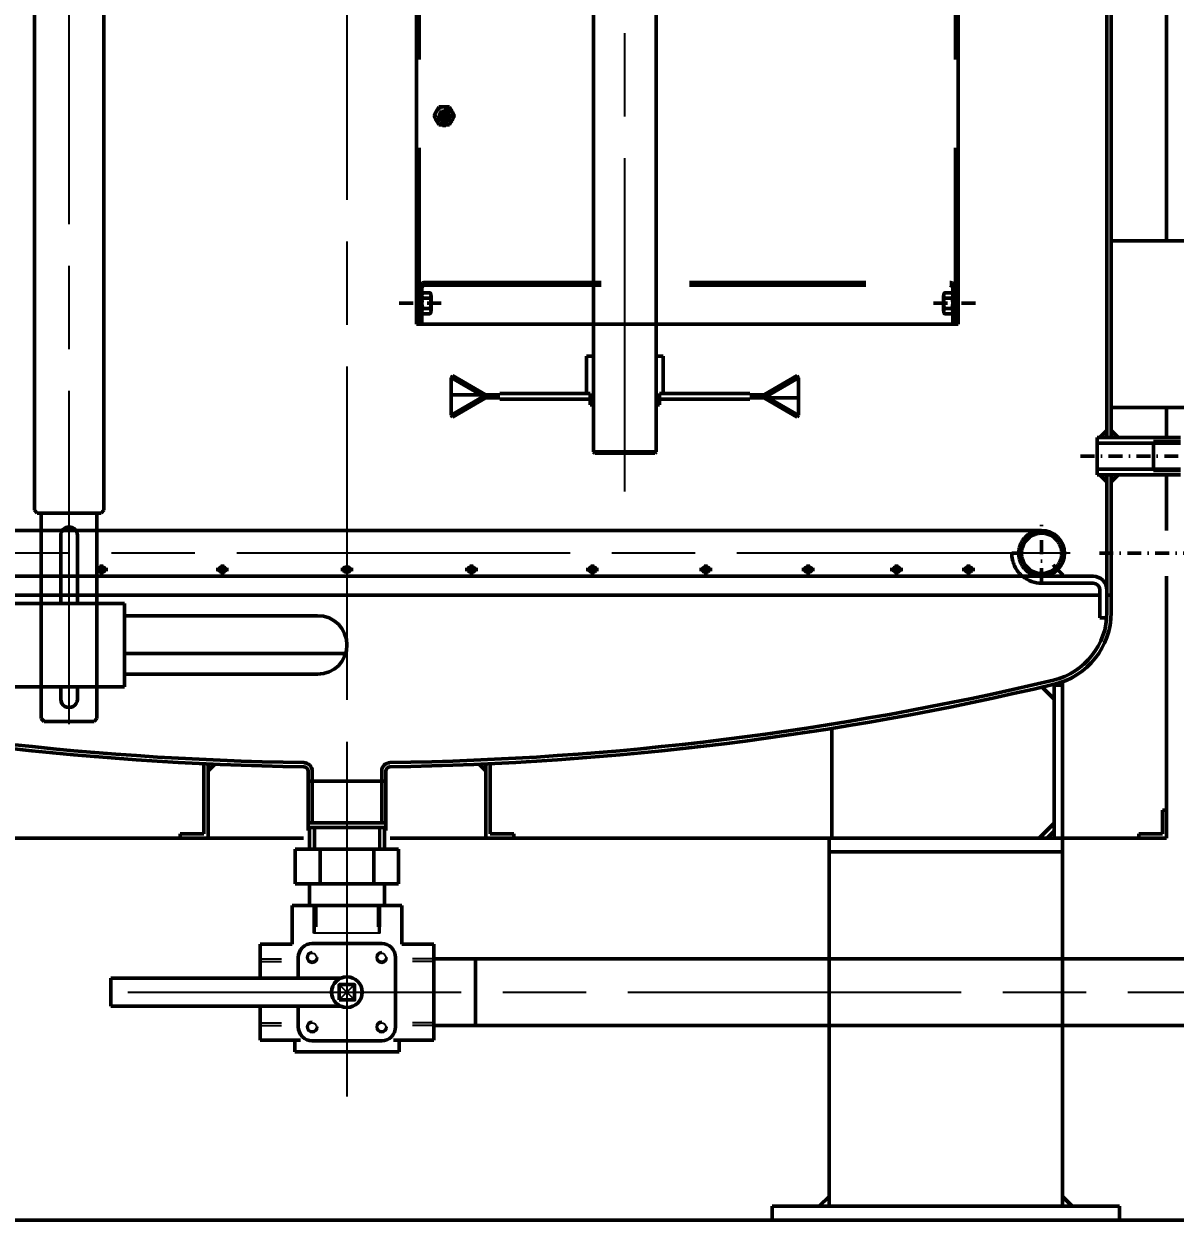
# Model space of a CAD drawing. Header units: millimetres. Extents: x 0 to 8400, y 0 to 5940.
# Drawn here: x 2435 to 3264, y 3345 to 4206 of the extents above; entities that cross this region are included whole.
import ezdxf

# ---------------------------------------------------------------- set-up
doc = ezdxf.new("R2010")
doc.units = ezdxf.units.MM
doc.header["$LTSCALE"] = 20
for name, pattern in [('AM_ISO02W050', [7.5, 6, -1.5]), ('AM_ISO02W050x2', [3.75, 3, -0.75]), ('AM_ISO08W050', [18, 12, -1.5, 3, -1.5]), ('AM_ISO08W050x2', [9, 6, -0.75, 1.5, -0.75]), ('DASHDOT', [1, 0.5, -0.25, 0, -0.25]), ('HIDDEN', [9.525, 6.35, -3.175])]:
    doc.linetypes.add(name, pattern=pattern)
for name, color, linetype, lineweight in [('AM_0', 7, 'Continuous', 50), ('AM_3', 6, 'AM_ISO02W050', 25), ('AM_5', 3, 'Continuous', 25), ('AM_7', 4, 'AM_ISO08W050', 25)]:
    doc.layers.add(name, color=color, linetype=linetype, lineweight=lineweight)
doc.styles.get("Standard").update_dxf_attribs({"font": 'ISOCP.SHX'})
doc.dimstyles.new('AM_ISO$0', dxfattribs={"dimtxt": 3.5, "dimasz": 2.5, "dimexe": 1, "dimexo": 1, "dimgap": 1.5, "dimtad": 1, "dimdsep": 46, "dimtxsty": 'Standard', "dimcen": 0, "dimclrd": 256, "dimclre": 256, "dimclrt": 2, "dimadec": 0, "dimazin": 2, "dimtp": 0.1, "dimtm": 0.1, "dimtfac": 0.71, "dimtdec": 3, "dimtmove": 0, "dimatfit": 3, "dimfxl": 1, "dimlwd": -1, "dimlwe": -1, "dimarcsym": 1})

# ---------------------------------------------------------------- blocks, each defined once
blk = doc.blocks.new('AM_TMP26')
at = {"layer": 'AM_0', "color": 1, "linetype": 'DASHDOT'}
for p, q in [((1659, 5971.3), (1659, 6013.16)), ((2119, 5971.3), (2119, 6013.16)), ((2064, 5485.42), (2064, 5501.67)), ((2055.87, 5493.54), (2072.12, 5493.54)), ((1681.69, 5358.54), (1715.6, 5358.54)), ((2096.31, 5358.54), (2062.4, 5358.54))]:
    blk.add_line(p, q, dxfattribs=at)
at = {"layer": 'AM_0', "color": 1, "linetype": 'Continuous'}
for p, q in [((1688, 5993.54), (1644, 5993.54)), ((1644, 5990.54), (1644, 5993.54)), ((2090, 5993.54), (2134, 5993.54)), ((2134, 5990.54), (2134, 5993.54)), ((1688, 5990.54), (1644, 5990.54)), ((1691, 5943.54), (1691, 5987.54)), ((1694, 5343.54), (1694, 5987.54)), ((2087, 5943.54), (2087, 5987.54)), ((2090, 5990.54), (2134, 5990.54)), ((2281.84, 5983.54), (1694, 5983.54)), ((2084, 5343.54), (2084, 5983.54)), ((2084, 5593.54), (2283.34, 5982.22)), ((2281.84, 5983.54), (2283.34, 5982.22)), ((1694, 5943.54), (1691, 5943.54)), ((2084, 5943.54), (2087, 5943.54)), ((2084, 5593.54), (2082, 5593.54)), ((2082.5, 5594.87), (2084, 5593.54)), ((1703.5, 5366.05), (1699, 5366.05)), ((2074.5, 5366.05), (2079, 5366.05)), ((1698, 5352.91), (1698, 5364.17)), ((1703.5, 5362.29), (1699, 5362.29)), ((1704.5, 5352.91), (1704.5, 5364.17)), ((2073.5, 5352.91), (2073.5, 5364.17)), ((2074.5, 5362.29), (2079, 5362.29)), ((2080, 5352.91), (2080, 5364.17)), ((1703.5, 5354.79), (1699, 5354.79)), ((1703.5, 5351.04), (1699, 5351.04)), ((2074.5, 5354.79), (2079, 5354.79)), ((2074.5, 5351.04), (2079, 5351.04)), ((2084, 5343.54), (1694, 5343.54))]:
    blk.add_line(p, q, dxfattribs=at)
at = {"layer": 'AM_0', "color": 1, "linetype": 'HIDDEN'}
for p, q in [((1696, 5343.54), (1696, 5983.54)), ((2082, 5343.54), (2082, 5983.54)), ((2082.5, 5594.87), (2281.84, 5983.54)), ((2056.49, 5493.54), (2060.25, 5500.04)), ((2060.25, 5500.04), (2067.75, 5500.04)), ((2067.75, 5500.04), (2071.5, 5493.54)), ((2060.25, 5487.04), (2056.49, 5493.54)), ((2067.75, 5487.04), (2060.25, 5487.04)), ((2071.5, 5493.54), (2067.75, 5487.04)), ((2078, 5373.54), (1700, 5373.54)), ((1698, 5343.54), (1698, 5369.54)), ((2078, 5371.54), (1700, 5371.54)), ((2080, 5343.54), (2080, 5369.54))]:
    blk.add_line(p, q, dxfattribs=at)
at = {"layer": 'AM_0', "color": 1, "linetype": 'Continuous'}
for points in [[(1699, 5366.05), (1698.96, 5366.05), (1698.92, 5366.04), (1698.88, 5366.03), (1698.84, 5366.02), (1698.8, 5366.01), (1698.77, 5366), (1698.73, 5365.98), (1698.69, 5365.96), (1698.65, 5365.93), (1698.62, 5365.9), (1698.55, 5365.84), (1698.48, 5365.77), (1698.41, 5365.69), (1698.35, 5365.6), (1698.29, 5365.5), (1698.24, 5365.39), (1698.19, 5365.27), (1698.11, 5365.02), (1698.05, 5364.75), (1698.01, 5364.46), (1698, 5364.17), (1698.01, 5363.88), (1698.05, 5363.59), (1698.11, 5363.32), (1698.19, 5363.07), (1698.24, 5362.95), (1698.29, 5362.84), (1698.35, 5362.74), (1698.41, 5362.65), (1698.48, 5362.57), (1698.55, 5362.5), (1698.62, 5362.44), (1698.65, 5362.41), (1698.69, 5362.39), (1698.73, 5362.36), (1698.77, 5362.35), (1698.8, 5362.33), (1698.84, 5362.32), (1698.88, 5362.31), (1698.92, 5362.3), (1698.96, 5362.3), (1699, 5362.29)], [(1703.5, 5362.29), (1703.54, 5362.3), (1703.58, 5362.3), (1703.62, 5362.31), (1703.66, 5362.32), (1703.69, 5362.33), (1703.73, 5362.35), (1703.77, 5362.36), (1703.81, 5362.39), (1703.85, 5362.41), (1703.88, 5362.44), (1703.95, 5362.5), (1704.02, 5362.57), (1704.09, 5362.65), (1704.15, 5362.74), (1704.21, 5362.84), (1704.26, 5362.95), (1704.31, 5363.07), (1704.39, 5363.32), (1704.45, 5363.59), (1704.49, 5363.88), (1704.5, 5364.17), (1704.49, 5364.46), (1704.45, 5364.75), (1704.39, 5365.02), (1704.31, 5365.27), (1704.26, 5365.39), (1704.21, 5365.5), (1704.15, 5365.6), (1704.09, 5365.69), (1704.02, 5365.77), (1703.95, 5365.84), (1703.88, 5365.9), (1703.85, 5365.93), (1703.81, 5365.96), (1703.77, 5365.98), (1703.73, 5366), (1703.69, 5366.01), (1703.66, 5366.02), (1703.62, 5366.03), (1703.58, 5366.04), (1703.54, 5366.05), (1703.5, 5366.05)], [(2074.5, 5366.05), (2074.46, 5366.05), (2074.42, 5366.04), (2074.38, 5366.03), (2074.34, 5366.02), (2074.3, 5366.01), (2074.27, 5366), (2074.23, 5365.98), (2074.19, 5365.96), (2074.15, 5365.93), (2074.12, 5365.9), (2074.05, 5365.84), (2073.98, 5365.77), (2073.91, 5365.69), (2073.85, 5365.6), (2073.79, 5365.5), (2073.74, 5365.39), (2073.69, 5365.27), (2073.61, 5365.02), (2073.55, 5364.75), (2073.51, 5364.46), (2073.5, 5364.17), (2073.51, 5363.88), (2073.55, 5363.59), (2073.61, 5363.32), (2073.69, 5363.07), (2073.74, 5362.95), (2073.79, 5362.84), (2073.85, 5362.74), (2073.91, 5362.65), (2073.98, 5362.57), (2074.05, 5362.5), (2074.12, 5362.44), (2074.15, 5362.41), (2074.19, 5362.39), (2074.23, 5362.36), (2074.27, 5362.35), (2074.3, 5362.33), (2074.34, 5362.32), (2074.38, 5362.31), (2074.42, 5362.3), (2074.46, 5362.3), (2074.5, 5362.29)], [(2079, 5362.29), (2079.04, 5362.3), (2079.08, 5362.3), (2079.12, 5362.31), (2079.16, 5362.32), (2079.19, 5362.33), (2079.23, 5362.35), (2079.27, 5362.36), (2079.31, 5362.39), (2079.34, 5362.41), (2079.38, 5362.44), (2079.45, 5362.5), (2079.52, 5362.57), (2079.59, 5362.65), (2079.65, 5362.74), (2079.71, 5362.84), (2079.76, 5362.95), (2079.81, 5363.07), (2079.89, 5363.32), (2079.95, 5363.59), (2079.99, 5363.88), (2080, 5364.17), (2079.99, 5364.46), (2079.95, 5364.75), (2079.89, 5365.02), (2079.81, 5365.27), (2079.76, 5365.39), (2079.71, 5365.5), (2079.65, 5365.6), (2079.59, 5365.69), (2079.52, 5365.77), (2079.45, 5365.84), (2079.38, 5365.9), (2079.35, 5365.93), (2079.31, 5365.96), (2079.27, 5365.98), (2079.23, 5366), (2079.19, 5366.01), (2079.16, 5366.02), (2079.12, 5366.03), (2079.08, 5366.04), (2079.04, 5366.05), (2079, 5366.05)], [(1699, 5362.29), (1698.98, 5362.29), (1698.96, 5362.29), (1698.94, 5362.29), (1698.92, 5362.28), (1698.9, 5362.28), (1698.88, 5362.27), (1698.86, 5362.26), (1698.84, 5362.25), (1698.8, 5362.22), (1698.77, 5362.19), (1698.73, 5362.15), (1698.69, 5362.11), (1698.65, 5362.06), (1698.58, 5361.95), (1698.51, 5361.82), (1698.44, 5361.66), (1698.32, 5361.3), (1698.21, 5360.86), (1698.13, 5360.38), (1698.02, 5359.27), (1698.01, 5358.1), (1698.09, 5356.97), (1698.17, 5356.46), (1698.27, 5355.99), (1698.38, 5355.59), (1698.44, 5355.42), (1698.51, 5355.27), (1698.58, 5355.13), (1698.65, 5355.02), (1698.69, 5354.97), (1698.73, 5354.93), (1698.77, 5354.89), (1698.8, 5354.86), (1698.84, 5354.83), (1698.86, 5354.82), (1698.88, 5354.81), (1698.9, 5354.81), (1698.92, 5354.8), (1698.94, 5354.8), (1698.96, 5354.79), (1698.98, 5354.79), (1699, 5354.79)], [(1703.5, 5354.79), (1703.52, 5354.79), (1703.54, 5354.79), (1703.56, 5354.8), (1703.58, 5354.8), (1703.6, 5354.81), (1703.62, 5354.81), (1703.64, 5354.82), (1703.66, 5354.83), (1703.69, 5354.86), (1703.73, 5354.89), (1703.77, 5354.93), (1703.81, 5354.97), (1703.85, 5355.02), (1703.92, 5355.13), (1703.99, 5355.27), (1704.05, 5355.42), (1704.18, 5355.79), (1704.28, 5356.22), (1704.37, 5356.71), (1704.48, 5357.81), (1704.49, 5358.98), (1704.41, 5360.11), (1704.33, 5360.63), (1704.23, 5361.09), (1704.12, 5361.49), (1704.05, 5361.66), (1703.99, 5361.82), (1703.92, 5361.95), (1703.85, 5362.06), (1703.81, 5362.11), (1703.77, 5362.15), (1703.73, 5362.19), (1703.69, 5362.22), (1703.66, 5362.25), (1703.64, 5362.26), (1703.62, 5362.27), (1703.6, 5362.28), (1703.58, 5362.28), (1703.56, 5362.29), (1703.54, 5362.29), (1703.52, 5362.29), (1703.5, 5362.29)], [(2074.5, 5362.29), (2074.48, 5362.29), (2074.46, 5362.29), (2074.44, 5362.29), (2074.42, 5362.28), (2074.4, 5362.28), (2074.38, 5362.27), (2074.36, 5362.26), (2074.34, 5362.25), (2074.3, 5362.22), (2074.27, 5362.19), (2074.23, 5362.15), (2074.19, 5362.11), (2074.15, 5362.06), (2074.08, 5361.95), (2074.01, 5361.82), (2073.94, 5361.66), (2073.82, 5361.3), (2073.71, 5360.86), (2073.63, 5360.38), (2073.52, 5359.27), (2073.51, 5358.1), (2073.59, 5356.97), (2073.67, 5356.46), (2073.76, 5355.99), (2073.88, 5355.59), (2073.94, 5355.42), (2074.01, 5355.27), (2074.08, 5355.13), (2074.15, 5355.02), (2074.19, 5354.97), (2074.23, 5354.93), (2074.27, 5354.89), (2074.3, 5354.86), (2074.34, 5354.83), (2074.36, 5354.82), (2074.38, 5354.81), (2074.4, 5354.81), (2074.42, 5354.8), (2074.44, 5354.8), (2074.46, 5354.79), (2074.48, 5354.79), (2074.5, 5354.79)], [(2079, 5354.79), (2079.02, 5354.79), (2079.04, 5354.79), (2079.06, 5354.8), (2079.08, 5354.8), (2079.1, 5354.81), (2079.12, 5354.81), (2079.14, 5354.82), (2079.16, 5354.83), (2079.19, 5354.86), (2079.23, 5354.89), (2079.27, 5354.93), (2079.31, 5354.97), (2079.35, 5355.02), (2079.42, 5355.13), (2079.49, 5355.27), (2079.55, 5355.42), (2079.68, 5355.79), (2079.78, 5356.22), (2079.87, 5356.71), (2079.98, 5357.81), (2079.99, 5358.98), (2079.91, 5360.11), (2079.83, 5360.63), (2079.73, 5361.09), (2079.62, 5361.49), (2079.55, 5361.66), (2079.49, 5361.82), (2079.42, 5361.95), (2079.35, 5362.06), (2079.31, 5362.11), (2079.27, 5362.15), (2079.23, 5362.19), (2079.19, 5362.22), (2079.16, 5362.25), (2079.14, 5362.26), (2079.12, 5362.27), (2079.1, 5362.28), (2079.08, 5362.28), (2079.06, 5362.29), (2079.04, 5362.29), (2079.02, 5362.29), (2079, 5362.29)], [(1699, 5354.79), (1698.96, 5354.79), (1698.92, 5354.78), (1698.88, 5354.78), (1698.84, 5354.77), (1698.8, 5354.75), (1698.77, 5354.74), (1698.73, 5354.72), (1698.69, 5354.7), (1698.65, 5354.67), (1698.62, 5354.65), (1698.55, 5354.58), (1698.48, 5354.51), (1698.41, 5354.43), (1698.35, 5354.34), (1698.29, 5354.24), (1698.24, 5354.13), (1698.19, 5354.01), (1698.11, 5353.76), (1698.05, 5353.49), (1698.01, 5353.21), (1698, 5352.91), (1698.01, 5352.62), (1698.05, 5352.33), (1698.11, 5352.06), (1698.19, 5351.81), (1698.24, 5351.69), (1698.29, 5351.59), (1698.35, 5351.49), (1698.41, 5351.39), (1698.48, 5351.31), (1698.55, 5351.24), (1698.62, 5351.18), (1698.65, 5351.15), (1698.69, 5351.13), (1698.73, 5351.11), (1698.77, 5351.09), (1698.8, 5351.07), (1698.84, 5351.06), (1698.88, 5351.05), (1698.92, 5351.04), (1698.96, 5351.04), (1699, 5351.04)], [(1703.5, 5351.04), (1703.54, 5351.04), (1703.58, 5351.04), (1703.62, 5351.05), (1703.66, 5351.06), (1703.69, 5351.07), (1703.73, 5351.09), (1703.77, 5351.11), (1703.81, 5351.13), (1703.85, 5351.15), (1703.88, 5351.18), (1703.95, 5351.24), (1704.02, 5351.31), (1704.09, 5351.39), (1704.15, 5351.49), (1704.21, 5351.59), (1704.26, 5351.69), (1704.31, 5351.81), (1704.39, 5352.06), (1704.45, 5352.33), (1704.49, 5352.62), (1704.5, 5352.91), (1704.49, 5353.21), (1704.45, 5353.49), (1704.39, 5353.76), (1704.31, 5354.01), (1704.26, 5354.13), (1704.21, 5354.24), (1704.15, 5354.34), (1704.09, 5354.43), (1704.02, 5354.51), (1703.95, 5354.58), (1703.88, 5354.65), (1703.85, 5354.67), (1703.81, 5354.7), (1703.77, 5354.72), (1703.73, 5354.74), (1703.69, 5354.75), (1703.66, 5354.77), (1703.62, 5354.78), (1703.58, 5354.78), (1703.54, 5354.79), (1703.5, 5354.79)], [(2074.5, 5354.79), (2074.46, 5354.79), (2074.42, 5354.78), (2074.38, 5354.78), (2074.34, 5354.77), (2074.3, 5354.75), (2074.27, 5354.74), (2074.23, 5354.72), (2074.19, 5354.7), (2074.15, 5354.67), (2074.12, 5354.65), (2074.05, 5354.58), (2073.98, 5354.51), (2073.91, 5354.43), (2073.85, 5354.34), (2073.79, 5354.24), (2073.74, 5354.13), (2073.69, 5354.01), (2073.61, 5353.76), (2073.55, 5353.49), (2073.51, 5353.21), (2073.5, 5352.91), (2073.51, 5352.62), (2073.55, 5352.33), (2073.61, 5352.06), (2073.69, 5351.81), (2073.74, 5351.69), (2073.79, 5351.59), (2073.85, 5351.49), (2073.91, 5351.39), (2073.98, 5351.31), (2074.05, 5351.24), (2074.12, 5351.18), (2074.15, 5351.15), (2074.19, 5351.13), (2074.23, 5351.11), (2074.27, 5351.09), (2074.3, 5351.07), (2074.34, 5351.06), (2074.38, 5351.05), (2074.42, 5351.04), (2074.46, 5351.04), (2074.5, 5351.04)], [(2079, 5351.04), (2079.04, 5351.04), (2079.08, 5351.04), (2079.12, 5351.05), (2079.16, 5351.06), (2079.19, 5351.07), (2079.23, 5351.09), (2079.27, 5351.11), (2079.31, 5351.13), (2079.35, 5351.15), (2079.38, 5351.18), (2079.45, 5351.24), (2079.52, 5351.31), (2079.59, 5351.39), (2079.65, 5351.49), (2079.71, 5351.59), (2079.76, 5351.69), (2079.81, 5351.81), (2079.89, 5352.06), (2079.95, 5352.33), (2079.99, 5352.62), (2080, 5352.91), (2079.99, 5353.21), (2079.95, 5353.49), (2079.89, 5353.76), (2079.81, 5354.01), (2079.76, 5354.13), (2079.71, 5354.24), (2079.65, 5354.34), (2079.59, 5354.43), (2079.52, 5354.51), (2079.45, 5354.58), (2079.38, 5354.65), (2079.34, 5354.67), (2079.31, 5354.7), (2079.27, 5354.72), (2079.23, 5354.74), (2079.19, 5354.75), (2079.16, 5354.77), (2079.12, 5354.78), (2079.08, 5354.78), (2079.04, 5354.79), (2079, 5354.79)]]:
    blk.add_lwpolyline(points, dxfattribs=at)
at = {"layer": 'AM_0', "color": 1, "linetype": 'HIDDEN'}
for radius in [6.5, 3.38]:
    blk.add_circle((2064, 5493.54), radius, dxfattribs=at)
at = {"layer": 'AM_0', "color": 1, "linetype": 'Continuous'}
for centre, radius, start, end in [((1688, 5987.54), 6, 0.00001, 90), ((2090, 5987.54), 6, 90, 180), ((1688, 5987.54), 3, 0.00001, 90), ((2090, 5987.54), 3, 90, 180)]:
    blk.add_arc(centre, radius, start, end, dxfattribs=at)
at = {"layer": 'AM_0', "color": 1, "linetype": 'HIDDEN'}
for centre, radius, start, end in [((2064, 5493.54), 4, 90, 0.00001), ((1700, 5369.54), 4, 90, 180), ((2078, 5369.54), 4, 0.00001, 90), ((1700, 5369.54), 2, 90, 180), ((2078, 5369.54), 2, 0.00001, 90)]:
    blk.add_arc(centre, radius, start, end, dxfattribs=at)
blk = doc.blocks.new('*D29')
at = {"layer": 'AM_5', "transparency": 16777216}
for p, q in [((2630.95, 5744.67), (6840.77, 5744.67)), ((6820.77, 5694.67), (6820.77, 3394.67)), ((5887.95, 3344.67), (6840.77, 3344.67))]:
    blk.add_line(p, q, dxfattribs=at)
for points in [[(6812.43, 5694.67), (6829.1, 5694.67), (6820.77, 5744.67)], [(6812.43, 3394.67), (6829.1, 3394.67), (6820.77, 3344.67)]]:
    blk.add_solid(points, dxfattribs=at)
at = {"layer": 'Defpoints', "color": 0, "transparency": 16777216}
for p in [(2610.95, 5744.67), (5867.95, 3344.67), (6820.77, 3344.67)]:
    blk.add_point(p, dxfattribs=at)
at = {"layer": 'AM_5', "color": 2, "transparency": 16777216, "insert": (6755.76, 4619.67), "char_height": 70, "attachment_point": 5, "rotation": 90}
blk.add_mtext('2400', dxfattribs=at)
blk = doc.blocks.new('GIUNTO 3 PZ 1 1-2 MF')
at = {"layer": 'AM_0', "color": 3}
for p, q in [((18, 37.18), (18, -37.18)), ((43, 37.18), (18, 37.18)), ((43, 37.18), (43, -37.18)), ((2.5, -27), (2.5, 27)), ((2.5, 27), (18, 27)), ((43, 27), (58.5, 27)), ((58.5, 27), (58.5, -27)), ((43, 19.34), (18, 19.34)), ((43, -19.34), (18, -19.34)), ((18, -27), (2.5, -27)), ((58.5, -27), (43, -27)), ((43, -37.18), (18, -37.18))]:
    blk.add_line(p, q, dxfattribs=at)
at = {"layer": 'AM_3', "linetype": 'AM_ISO02W050x2'}
for p, q in [((2.5, 24), (18, 24)), ((2.5, 22.84), (18, 22.84)), ((78.5, 24), (58.5, 24)), ((78.5, 22.84), (58.5, 22.84)), ((78.5, 24), (78.5, -23.98)), ((2.5, -22.84), (18, -22.84)), ((2.5, -24), (18, -24)), ((78.5, -22.82), (58.5, -22.82)), ((78.5, -23.98), (58.5, -23.98))]:
    blk.add_line(p, q, dxfattribs=at)
at = {"layer": 'AM_7', "linetype": 'AM_ISO08W050x2'}
blk.add_line((-0.5, 0), (61.53, 0), dxfattribs=at)
blk = doc.blocks.new('Gemini F')
at = {"color": 1}
for p, q in [((-5.5, -5.5), (5.5, 5.5)), ((-5.5, 5.5), (5.5, -5.5))]:
    blk.add_line(p, q, dxfattribs=at)
for centre in [(-25, 25), (25, 25), (-25, -25), (25, -25)]:
    blk.add_circle(centre, 3, dxfattribs=at)
for centre in [(-25, 25), (25, 25), (-25, -25), (25, -25)]:
    blk.add_arc(centre, 4, 90, 0, dxfattribs=at)
at = {"layer": 'AM_0', "color": 2}
for p, q in [((39.5, 62.5), (-39.5, 62.5)), ((-39.5, 34.5), (-39.5, 62.5)), ((39.5, 34.5), (39.5, 62.5)), ((-39.5, 34.5), (-62.5, 34.5)), ((-62.5, 34.5), (-62.5, 10)), ((62.5, 34.5), (39.5, 34.5)), ((62.5, 34.5), (62.5, -34.5)), ((-170, -10), (-170, 10)), ((-4.59, 10), (-170, 10)), ((-4.59, -10), (-170, -10)), ((-62.5, -10), (-62.5, -34.5)), ((-62.5, -34.5), (-33.51, -34.5)), ((-37.5, -34.5), (-37.5, -43)), ((-37.5, -43), (37.5, -43)), ((62.5, -34.5), (33.4, -34.5)), ((37.5, -34.5), (37.5, -43)), ((62.5, -34.5), (62.5, -34.5))]:
    blk.add_line(p, q, dxfattribs=at)
blk.add_lwpolyline([(-35, -10), (-35, -25, 0.414214), (-25, -35), (25, -35, 0.414214), (35, -25), (35, 25, 0.414214), (25, 35), (-25, 35, 0.414214), (-35, 25), (-35, 10)], format="xyb", dxfattribs=at)
blk.add_lwpolyline([(-5.5, -5.5), (5.5, -5.5), (5.5, 5.5), (-5.5, 5.5)], close=True, dxfattribs=at)
blk.add_circle((0, 0), 11, dxfattribs=at)
at = {"layer": 'AM_3'}
for p, q in [((-24, 62.5), (-24, 47.11)), ((-22, 62.5), (-22, 47.11)), ((22, 62.5), (22, 47.11)), ((24, 62.5), (24, 47.11)), ((-62.5, 24), (-47.11, 24)), ((-62.5, 22), (-47.11, 22)), ((62.5, 24), (47.11, 24)), ((62.5, 22), (47.11, 22)), ((-62.5, -22), (-47.11, -22)), ((-62.5, -24), (-47.11, -24)), ((62.5, -22), (47.11, -22)), ((62.5, -24), (47.11, -24))]:
    blk.add_line(p, q, dxfattribs=at)

msp = doc.modelspace()

# ---------------------------------------------------------------- linework, layer by layer
at = {"layer": 'AM_0', "color": 3, "linetype": 'Continuous'}
for p, q in [((2442.947, 3855.666), (2442.947, 4830.166)), ((2492.947, 3855.666), (2492.947, 4830.166)), ((2845.447, 4684.666), (2845.447, 3897.666)), ((2890.447, 4684.666), (2890.447, 3897.666)), ((3217.947, 4644.666), (3217.947, 3908.166)), ((3257.947, 4644.666), (3257.947, 4049.666)), ((3214.947, 4639.666), (3214.947, 3908.166)), ((3217.947, 4049.666), (3304.697, 4049.666)), ((2840.447, 3966.666), (2840.447, 3939.666)), ((2845.447, 3966.666), (2840.447, 3966.666)), ((2845.447, 3966.666), (2845.447, 3931.666)), ((2890.447, 3966.666), (2890.447, 3931.666)), ((2895.447, 3966.666), (2890.447, 3966.666)), ((2895.447, 3966.666), (2895.447, 3939.666)), ((2742.947, 3951.096), (2743.817, 3952.596)), ((2767.487, 3938.936), (2743.817, 3952.596)), ((2968.407, 3938.936), (2992.077, 3952.596)), ((2992.947, 3951.096), (2992.077, 3952.596)), ((2742.947, 3924.236), (2742.947, 3951.096)), ((2968.877, 3937.206), (2992.947, 3951.096)), ((2992.947, 3951.096), (2992.947, 3924.236)), ((2742.947, 3938.666), (2777.947, 3938.666)), ((2767.017, 3938.126), (2742.947, 3924.236)), ((2767.487, 3936.396), (2743.817, 3922.736)), ((2768.487, 3936.666), (2777.947, 3936.666)), ((2842.947, 3939.666), (2777.947, 3939.666)), ((2777.947, 3938.666), (2777.947, 3939.666)), ((2777.947, 3935.666), (2777.947, 3936.666)), ((2842.947, 3935.666), (2777.947, 3935.666)), ((2842.947, 3939.666), (2842.947, 3931.666)), ((2957.947, 3939.666), (2892.947, 3939.666)), ((2892.947, 3939.666), (2892.947, 3931.666)), ((2957.947, 3935.666), (2892.947, 3935.666)), ((2957.947, 3939.666), (2957.947, 3938.666)), ((2967.407, 3938.666), (2957.947, 3938.666)), ((2957.947, 3936.666), (2957.947, 3935.666)), ((2992.947, 3936.666), (2957.947, 3936.666)), ((2968.407, 3936.396), (2992.077, 3922.736)), ((2845.447, 3931.666), (2842.947, 3931.666)), ((2892.947, 3931.666), (2890.447, 3931.666)), ((3217.947, 3929.666), (3304.697, 3929.666)), ((3257.947, 3929.666), (3257.947, 3908.166)), ((2742.947, 3924.236), (2743.817, 3922.736)), ((2992.947, 3924.236), (2992.077, 3922.736)), ((3214.947, 3913.166), (3209.947, 3908.166)), ((3222.947, 3908.166), (3217.947, 3913.166)), ((3207.947, 3908.166), (3267.947, 3908.166)), ((3207.947, 3908.166), (3207.947, 3881.166)), ((2845.447, 3897.666), (2846.447, 3896.666)), ((2845.447, 3897.666), (2890.447, 3897.666)), ((2846.447, 3896.666), (2889.447, 3896.666)), ((2889.447, 3896.666), (2890.447, 3897.666)), ((3207.947, 3881.166), (3267.947, 3881.166)), ((3209.947, 3881.166), (3214.947, 3876.166)), ((3214.947, 3782.036), (3214.947, 3881.166)), ((3217.947, 3782.036), (3217.947, 3881.166)), ((3217.947, 3876.166), (3222.947, 3881.166)), ((3257.947, 3841.166), (3257.947, 3881.166)), ((2444.947, 3853.666), (2442.947, 3855.666)), ((2444.947, 3853.666), (2490.947, 3853.666)), ((2447.947, 3705.666), (2447.947, 3853.666)), ((2487.947, 3705.666), (2487.947, 3853.666)), ((2490.947, 3853.666), (2492.947, 3855.666)), ((3167.947, 3841.166), (2167.947, 3841.166)), ((2461.947, 3788.666), (2461.947, 3837.666)), ((2473.947, 3788.666), (2473.947, 3837.666)), ((3204.947, 3808.166), (2167.947, 3808.166)), ((3257.947, 3808.166), (3257.947, 3619.666)), ((3167.947, 3803.166), (3204.947, 3803.166)), ((3209.947, 3798.166), (3209.947, 3778.166)), ((3209.947, 3794.666), (2117.947, 3794.666)), ((3217.947, 3794.666), (3214.947, 3794.666)), ((2427.947, 3788.666), (2507.947, 3788.666)), ((2447.947, 3788.666), (2447.947, 3728.666)), ((2487.947, 3788.666), (2487.947, 3728.666)), ((2507.947, 3788.666), (2507.947, 3728.666)), ((2507.947, 3779.786), (2646.857, 3779.786)), ((3214.947, 3778.166), (3209.947, 3778.166)), ((2507.947, 3752.446), (2666.997, 3752.446)), ((2507.947, 3737.616), (2646.857, 3737.616)), ((3176.947, 3730.416), (3176.947, 3619.666)), ((3176.947, 3729.716), (3182.947, 3729.716)), ((3182.947, 3731.966), (3182.947, 3354.666)), ((2427.947, 3728.666), (2507.947, 3728.666)), ((2461.947, 3719.666), (2461.947, 3728.666)), ((2473.947, 3719.666), (2473.947, 3728.666)), ((3176.947, 3719.666), (3168.247, 3728.366)), ((2449.947, 3703.666), (2447.947, 3705.666)), ((2449.947, 3703.666), (2485.947, 3703.666)), ((2487.947, 3705.666), (2485.947, 3703.666)), ((3016.947, 3698.576), (3016.947, 3619.666)), ((2564.947, 3673.216), (2564.947, 3622.666)), ((2567.947, 3672.996), (2567.947, 3619.666)), ((2567.947, 3667.996), (2572.817, 3672.856)), ((2763.077, 3672.856), (2767.947, 3667.996)), ((2767.947, 3672.996), (2767.947, 3619.666)), ((2770.947, 3673.216), (2770.947, 3622.666)), ((2639.947, 3667.936), (2639.947, 3625.176)), ((2695.947, 3660.716), (2639.947, 3660.716)), ((2642.947, 3667.936), (2642.947, 3630.716)), ((2692.947, 3667.936), (2692.947, 3630.716)), ((2695.947, 3667.936), (2695.947, 3625.176)), ((3254.947, 3639.666), (3257.947, 3639.666)), ((3254.947, 3639.666), (3254.947, 3622.666)), ((3254.947, 3639.666), (3257.947, 3639.666)), ((3254.947, 3639.666), (3254.947, 3622.666)), ((2695.947, 3630.716), (2639.947, 3630.716)), ((3176.947, 3630.416), (3166.207, 3619.666)), ((2636.767, 3619.666), (2077.947, 3619.666)), ((2547.947, 3622.666), (2547.947, 3619.666)), ((2547.947, 3622.666), (2564.947, 3622.666)), ((3257.947, 3619.666), (2699.127, 3619.666)), ((2787.947, 3622.666), (2770.947, 3622.666)), ((2787.947, 3622.666), (2787.947, 3619.666)), ((3014.947, 3619.666), (3014.947, 3354.666)), ((3014.947, 3619.666), (3182.947, 3619.666)), ((3171.947, 3619.666), (3176.947, 3624.666)), ((3237.947, 3622.666), (3237.947, 3619.666)), ((3237.947, 3622.666), (3254.947, 3622.666)), ((3237.947, 3622.666), (3237.947, 3619.666)), ((3237.947, 3622.666), (3254.947, 3622.666)), ((3014.947, 3609.666), (3182.947, 3609.666)), ((3007.947, 3354.666), (3014.947, 3361.666)), ((3182.947, 3361.666), (3189.947, 3354.666)), ((2973.947, 3354.666), (2973.947, 3344.666)), ((2973.947, 3354.666), (3223.947, 3354.666)), ((3223.947, 3354.666), (3223.947, 3344.666)), ((2973.947, 3344.666), (3223.947, 3344.666))]:
    msp.add_line(p, q, dxfattribs=at)
at = {"layer": 'AM_0', "color": 3, "linetype": 'HIDDEN'}
for p, q in [((2766.217, 3937.666), (2742.947, 3951.096)), ((2969.677, 3937.666), (2992.947, 3924.236)), ((3267.947, 3903.986), (3207.947, 3903.986)), ((3267.947, 3905.146), (3248.517, 3905.146)), ((3248.517, 3884.186), (3248.517, 3905.146)), ((3267.947, 3885.356), (3207.947, 3885.356)), ((3267.947, 3884.186), (3248.517, 3884.186)), ((3151.447, 3824.666), (3146.447, 3824.666)), ((3181.247, 3814.906), (3179.817, 3816.336)), ((3177.717, 3811.366), (3176.277, 3812.796))]:
    msp.add_line(p, q, dxfattribs=at)
at = {"layer": 'AM_0', "color": 3, "linetype": 'DASHDOT'}
for p, q in [((3196.037, 3894.666), (3285.397, 3894.666)), ((3167.947, 3804.046), (3167.947, 3845.296)), ((3209.567, 3824.666), (3300.967, 3824.666)), ((2491.297, 3809.046), (2491.297, 3816.646)), ((2578.257, 3809.046), (2578.257, 3816.646)), ((2757.637, 3809.046), (2757.637, 3816.646)), ((2844.597, 3809.046), (2844.597, 3816.646)), ((2926.197, 3809.046), (2926.197, 3816.646)), ((2999.947, 3809.046), (2999.947, 3816.646)), ((3063.607, 3809.046), (3063.607, 3816.646)), ((3115.247, 3809.046), (3115.247, 3816.646)), ((3183.337, 3809.276), (3175.097, 3817.516)), ((2495.847, 3812.996), (2486.777, 3812.996)), ((2582.807, 3812.996), (2573.737, 3812.996)), ((2672.497, 3812.996), (2663.427, 3812.996)), ((2753.087, 3812.996), (2762.157, 3812.996)), ((2840.047, 3812.996), (2849.117, 3812.996)), ((2921.647, 3812.996), (2930.717, 3812.996)), ((2995.397, 3812.996), (3004.467, 3812.996)), ((3059.057, 3812.996), (3068.127, 3812.996)), ((3110.697, 3812.996), (3119.767, 3812.996))]:
    msp.add_line(p, q, dxfattribs=at)
at = {"layer": 'AM_0', "color": 2}
for p, q in [((3427.948, 3532.716), (2730.447, 3532.716)), ((2760.447, 3532.716), (2760.447, 3484.716)), ((3427.948, 3484.716), (2730.447, 3484.716))]:
    msp.add_line(p, q, dxfattribs=at)
at = {"layer": 'AM_0', "color": 7, "linetype": 'Continuous'}
msp.add_line((5867.947, 3344.666), (772.792, 3344.666), dxfattribs=at)
at = {"layer": 'AM_0', "color": 3, "linetype": 'Continuous'}
for points in [[(2491.297, 3814.906), (2491.487, 3814.896), (2491.687, 3814.876), (2491.877, 3814.846), (2492.067, 3814.806), (2492.247, 3814.756), (2492.427, 3814.696), (2492.597, 3814.626), (2492.767, 3814.536), (2492.917, 3814.446), (2493.057, 3814.346), (2493.197, 3814.236), (2493.317, 3814.116), (2493.427, 3813.996), (2493.517, 3813.866), (2493.607, 3813.726), (2493.667, 3813.586), (2493.727, 3813.446), (2493.767, 3813.296), (2493.787, 3813.146), (2493.797, 3812.996), (2493.787, 3812.846), (2493.767, 3812.706), (2493.727, 3812.556), (2493.667, 3812.416), (2493.607, 3812.276), (2493.517, 3812.136), (2493.427, 3812.006), (2493.317, 3811.886), (2493.197, 3811.766), (2493.057, 3811.656), (2492.917, 3811.556), (2492.767, 3811.456), (2492.597, 3811.376), (2492.427, 3811.306), (2492.247, 3811.246), (2492.067, 3811.186), (2491.877, 3811.146), (2491.687, 3811.116), (2491.487, 3811.106), (2491.297, 3811.096), (2491.097, 3811.106), (2490.907, 3811.116), (2490.707, 3811.146), (2490.517, 3811.186), (2490.337, 3811.246), (2490.157, 3811.306), (2489.987, 3811.376), (2489.827, 3811.456), (2489.667, 3811.556), (2489.527, 3811.656), (2489.397, 3811.766), (2489.267, 3811.886), (2489.167, 3812.006), (2489.067, 3812.136), (2488.987, 3812.276), (2488.917, 3812.416), (2488.867, 3812.556), (2488.827, 3812.706), (2488.797, 3812.846), (2488.797, 3812.996), (2488.797, 3813.146), (2488.827, 3813.296), (2488.867, 3813.446), (2488.917, 3813.586), (2488.987, 3813.726), (2489.067, 3813.866), (2489.167, 3813.996), (2489.267, 3814.116), (2489.397, 3814.236), (2489.527, 3814.346), (2489.667, 3814.446), (2489.827, 3814.536), (2489.987, 3814.626), (2490.157, 3814.696), (2490.337, 3814.756), (2490.517, 3814.806), (2490.707, 3814.846), (2490.907, 3814.876), (2491.097, 3814.896), (2491.297, 3814.906)], [(2578.257, 3814.906), (2578.457, 3814.896), (2578.647, 3814.876), (2578.837, 3814.846), (2579.027, 3814.806), (2579.217, 3814.756), (2579.397, 3814.696), (2579.567, 3814.626), (2579.727, 3814.536), (2579.877, 3814.446), (2580.027, 3814.346), (2580.157, 3814.236), (2580.277, 3814.116), (2580.387, 3813.996), (2580.487, 3813.866), (2580.567, 3813.726), (2580.637, 3813.586), (2580.687, 3813.446), (2580.727, 3813.296), (2580.747, 3813.146), (2580.757, 3812.996), (2580.747, 3812.846), (2580.727, 3812.706), (2580.687, 3812.556), (2580.637, 3812.416), (2580.567, 3812.276), (2580.487, 3812.136), (2580.387, 3812.006), (2580.277, 3811.886), (2580.157, 3811.766), (2580.027, 3811.656), (2579.877, 3811.556), (2579.727, 3811.456), (2579.567, 3811.376), (2579.397, 3811.306), (2579.217, 3811.246), (2579.027, 3811.186), (2578.837, 3811.146), (2578.647, 3811.116), (2578.457, 3811.106), (2578.257, 3811.096), (2578.057, 3811.106), (2577.867, 3811.116), (2577.677, 3811.146), (2577.487, 3811.186), (2577.297, 3811.246), (2577.127, 3811.306), (2576.947, 3811.376), (2576.787, 3811.456), (2576.637, 3811.556), (2576.487, 3811.656), (2576.357, 3811.766), (2576.237, 3811.886), (2576.127, 3812.006), (2576.027, 3812.136), (2575.947, 3812.276), (2575.877, 3812.416), (2575.827, 3812.556), (2575.787, 3812.706), (2575.767, 3812.846), (2575.757, 3812.996), (2575.767, 3813.146), (2575.787, 3813.296), (2575.827, 3813.446), (2575.877, 3813.586), (2575.947, 3813.726), (2576.027, 3813.866), (2576.127, 3813.996), (2576.237, 3814.116), (2576.357, 3814.236), (2576.487, 3814.346), (2576.637, 3814.446), (2576.787, 3814.536), (2576.947, 3814.626), (2577.127, 3814.696), (2577.297, 3814.756), (2577.487, 3814.806), (2577.677, 3814.846), (2577.867, 3814.876), (2578.057, 3814.896), (2578.257, 3814.906)], [(2667.947, 3814.906), (2668.147, 3814.896), (2668.337, 3814.876), (2668.527, 3814.846), (2668.717, 3814.806), (2668.907, 3814.756), (2669.087, 3814.696), (2669.257, 3814.626), (2669.417, 3814.536), (2669.567, 3814.446), (2669.717, 3814.346), (2669.847, 3814.236), (2669.967, 3814.116), (2670.077, 3813.996), (2670.177, 3813.866), (2670.257, 3813.726), (2670.327, 3813.586), (2670.377, 3813.446), (2670.417, 3813.296), (2670.437, 3813.146), (2670.447, 3812.996), (2670.437, 3812.846), (2670.417, 3812.706), (2670.377, 3812.556), (2670.327, 3812.416), (2670.257, 3812.276), (2670.177, 3812.136), (2670.077, 3812.006), (2669.967, 3811.886), (2669.847, 3811.766), (2669.717, 3811.656), (2669.567, 3811.556), (2669.417, 3811.456), (2669.257, 3811.376), (2669.087, 3811.306), (2668.907, 3811.246), (2668.717, 3811.186), (2668.527, 3811.146), (2668.337, 3811.116), (2668.147, 3811.106), (2667.947, 3811.096), (2667.747, 3811.106), (2667.557, 3811.116), (2667.367, 3811.146), (2667.177, 3811.186), (2666.987, 3811.246), (2666.817, 3811.306), (2666.637, 3811.376), (2666.477, 3811.456), (2666.327, 3811.556), (2666.177, 3811.656), (2666.047, 3811.766), (2665.927, 3811.886), (2665.817, 3812.006), (2665.717, 3812.136), (2665.637, 3812.276), (2665.567, 3812.416), (2665.517, 3812.556), (2665.477, 3812.706), (2665.457, 3812.846), (2665.447, 3812.996), (2665.457, 3813.146), (2665.477, 3813.296), (2665.517, 3813.446), (2665.567, 3813.586), (2665.637, 3813.726), (2665.717, 3813.866), (2665.817, 3813.996), (2665.927, 3814.116), (2666.047, 3814.236), (2666.177, 3814.346), (2666.327, 3814.446), (2666.477, 3814.536), (2666.637, 3814.626), (2666.817, 3814.696), (2666.987, 3814.756), (2667.177, 3814.806), (2667.367, 3814.846), (2667.557, 3814.876), (2667.747, 3814.896), (2667.947, 3814.906)], [(2757.637, 3814.906), (2757.837, 3814.896), (2758.027, 3814.876), (2758.217, 3814.846), (2758.407, 3814.806), (2758.597, 3814.756), (2758.767, 3814.696), (2758.947, 3814.626), (2759.107, 3814.536), (2759.257, 3814.446), (2759.407, 3814.346), (2759.537, 3814.236), (2759.657, 3814.116), (2759.767, 3813.996), (2759.867, 3813.866), (2759.947, 3813.726), (2760.017, 3813.586), (2760.067, 3813.446), (2760.107, 3813.296), (2760.127, 3813.146), (2760.137, 3812.996), (2760.127, 3812.846), (2760.107, 3812.706), (2760.067, 3812.556), (2760.017, 3812.416), (2759.947, 3812.276), (2759.867, 3812.136), (2759.767, 3812.006), (2759.657, 3811.886), (2759.537, 3811.766), (2759.407, 3811.656), (2759.257, 3811.556), (2759.107, 3811.456), (2758.947, 3811.376), (2758.767, 3811.306), (2758.597, 3811.246), (2758.407, 3811.186), (2758.217, 3811.146), (2758.027, 3811.116), (2757.837, 3811.106), (2757.637, 3811.096), (2757.437, 3811.106), (2757.247, 3811.116), (2757.057, 3811.146), (2756.867, 3811.186), (2756.677, 3811.246), (2756.497, 3811.306), (2756.327, 3811.376), (2756.167, 3811.456), (2756.017, 3811.556), (2755.867, 3811.656), (2755.737, 3811.766), (2755.617, 3811.886), (2755.507, 3812.006), (2755.407, 3812.136), (2755.327, 3812.276), (2755.257, 3812.416), (2755.207, 3812.556), (2755.167, 3812.706), (2755.147, 3812.846), (2755.137, 3812.996), (2755.147, 3813.146), (2755.167, 3813.296), (2755.207, 3813.446), (2755.257, 3813.586), (2755.327, 3813.726), (2755.407, 3813.866), (2755.507, 3813.996), (2755.617, 3814.116), (2755.737, 3814.236), (2755.867, 3814.346), (2756.017, 3814.446), (2756.167, 3814.536), (2756.327, 3814.626), (2756.497, 3814.696), (2756.677, 3814.756), (2756.867, 3814.806), (2757.057, 3814.846), (2757.247, 3814.876), (2757.437, 3814.896), (2757.637, 3814.906)], [(2844.597, 3814.906), (2844.797, 3814.896), (2844.987, 3814.876), (2845.187, 3814.846), (2845.377, 3814.806), (2845.557, 3814.756), (2845.737, 3814.696), (2845.907, 3814.626), (2846.067, 3814.536), (2846.227, 3814.446), (2846.367, 3814.346), (2846.497, 3814.236), (2846.627, 3814.116), (2846.737, 3813.996), (2846.827, 3813.866), (2846.907, 3813.726), (2846.977, 3813.586), (2847.027, 3813.446), (2847.067, 3813.296), (2847.097, 3813.146), (2847.097, 3812.996), (2847.097, 3812.846), (2847.067, 3812.706), (2847.027, 3812.556), (2846.977, 3812.416), (2846.907, 3812.276), (2846.827, 3812.136), (2846.737, 3812.006), (2846.627, 3811.886), (2846.497, 3811.766), (2846.367, 3811.656), (2846.227, 3811.556), (2846.067, 3811.456), (2845.907, 3811.376), (2845.737, 3811.306), (2845.557, 3811.246), (2845.377, 3811.186), (2845.187, 3811.146), (2844.987, 3811.116), (2844.797, 3811.106), (2844.597, 3811.096), (2844.407, 3811.106), (2844.207, 3811.116), (2844.017, 3811.146), (2843.827, 3811.186), (2843.647, 3811.246), (2843.467, 3811.306), (2843.297, 3811.376), (2843.127, 3811.456), (2842.977, 3811.556), (2842.837, 3811.656), (2842.697, 3811.766), (2842.577, 3811.886), (2842.467, 3812.006), (2842.377, 3812.136), (2842.287, 3812.276), (2842.227, 3812.416), (2842.167, 3812.556), (2842.127, 3812.706), (2842.107, 3812.846), (2842.097, 3812.996), (2842.107, 3813.146), (2842.127, 3813.296), (2842.167, 3813.446), (2842.227, 3813.586), (2842.287, 3813.726), (2842.377, 3813.866), (2842.467, 3813.996), (2842.577, 3814.116), (2842.697, 3814.236), (2842.837, 3814.346), (2842.977, 3814.446), (2843.127, 3814.536), (2843.297, 3814.626), (2843.467, 3814.696), (2843.647, 3814.756), (2843.827, 3814.806), (2844.017, 3814.846), (2844.207, 3814.876), (2844.407, 3814.896), (2844.597, 3814.906)], [(2926.197, 3814.906), (2926.397, 3814.896), (2926.587, 3814.876), (2926.777, 3814.846), (2926.967, 3814.806), (2927.157, 3814.756), (2927.337, 3814.696), (2927.507, 3814.626), (2927.667, 3814.536), (2927.817, 3814.446), (2927.967, 3814.346), (2928.097, 3814.236), (2928.217, 3814.116), (2928.327, 3813.996), (2928.427, 3813.866), (2928.507, 3813.726), (2928.577, 3813.586), (2928.627, 3813.446), (2928.667, 3813.296), (2928.687, 3813.146), (2928.697, 3812.996), (2928.687, 3812.846), (2928.667, 3812.706), (2928.627, 3812.556), (2928.577, 3812.416), (2928.507, 3812.276), (2928.427, 3812.136), (2928.327, 3812.006), (2928.217, 3811.886), (2928.097, 3811.766), (2927.967, 3811.656), (2927.817, 3811.556), (2927.667, 3811.456), (2927.507, 3811.376), (2927.337, 3811.306), (2927.157, 3811.246), (2926.967, 3811.186), (2926.777, 3811.146), (2926.587, 3811.116), (2926.397, 3811.106), (2926.197, 3811.096), (2925.997, 3811.106), (2925.807, 3811.116), (2925.617, 3811.146), (2925.427, 3811.186), (2925.237, 3811.246), (2925.067, 3811.306), (2924.887, 3811.376), (2924.727, 3811.456), (2924.577, 3811.556), (2924.427, 3811.656), (2924.297, 3811.766), (2924.177, 3811.886), (2924.067, 3812.006), (2923.967, 3812.136), (2923.887, 3812.276), (2923.817, 3812.416), (2923.767, 3812.556), (2923.727, 3812.706), (2923.707, 3812.846), (2923.697, 3812.996), (2923.707, 3813.146), (2923.727, 3813.296), (2923.767, 3813.446), (2923.817, 3813.586), (2923.887, 3813.726), (2923.967, 3813.866), (2924.067, 3813.996), (2924.177, 3814.116), (2924.297, 3814.236), (2924.427, 3814.346), (2924.577, 3814.446), (2924.727, 3814.536), (2924.887, 3814.626), (2925.067, 3814.696), (2925.237, 3814.756), (2925.427, 3814.806), (2925.617, 3814.846), (2925.807, 3814.876), (2925.997, 3814.896), (2926.197, 3814.906)], [(2999.947, 3814.906), (3000.147, 3814.896), (3000.337, 3814.876), (3000.527, 3814.846), (3000.717, 3814.806), (3000.907, 3814.756), (3001.087, 3814.696), (3001.257, 3814.626), (3001.417, 3814.536), (3001.567, 3814.446), (3001.717, 3814.346), (3001.847, 3814.236), (3001.967, 3814.116), (3002.077, 3813.996), (3002.177, 3813.866), (3002.257, 3813.726), (3002.327, 3813.586), (3002.377, 3813.446), (3002.417, 3813.296), (3002.437, 3813.146), (3002.447, 3812.996), (3002.437, 3812.846), (3002.417, 3812.706), (3002.377, 3812.556), (3002.327, 3812.416), (3002.257, 3812.276), (3002.177, 3812.136), (3002.077, 3812.006), (3001.967, 3811.886), (3001.847, 3811.766), (3001.717, 3811.656), (3001.567, 3811.556), (3001.417, 3811.456), (3001.257, 3811.376), (3001.087, 3811.306), (3000.907, 3811.246), (3000.717, 3811.186), (3000.527, 3811.146), (3000.337, 3811.116), (3000.147, 3811.106), (2999.947, 3811.096), (2999.747, 3811.106), (2999.557, 3811.116), (2999.367, 3811.146), (2999.177, 3811.186), (2998.987, 3811.246), (2998.817, 3811.306), (2998.637, 3811.376), (2998.477, 3811.456), (2998.327, 3811.556), (2998.177, 3811.656), (2998.047, 3811.766), (2997.927, 3811.886), (2997.817, 3812.006), (2997.717, 3812.136), (2997.637, 3812.276), (2997.567, 3812.416), (2997.517, 3812.556), (2997.477, 3812.706), (2997.457, 3812.846), (2997.447, 3812.996), (2997.457, 3813.146), (2997.477, 3813.296), (2997.517, 3813.446), (2997.567, 3813.586), (2997.637, 3813.726), (2997.717, 3813.866), (2997.817, 3813.996), (2997.927, 3814.116), (2998.047, 3814.236), (2998.177, 3814.346), (2998.327, 3814.446), (2998.477, 3814.536), (2998.637, 3814.626), (2998.817, 3814.696), (2998.987, 3814.756), (2999.177, 3814.806), (2999.367, 3814.846), (2999.557, 3814.876), (2999.747, 3814.896), (2999.947, 3814.906)], [(3063.607, 3814.906), (3063.807, 3814.896), (3063.997, 3814.876), (3064.197, 3814.846), (3064.377, 3814.806), (3064.567, 3814.756), (3064.747, 3814.696), (3064.917, 3814.626), (3065.077, 3814.536), (3065.237, 3814.446), (3065.377, 3814.346), (3065.507, 3814.236), (3065.627, 3814.116), (3065.737, 3813.996), (3065.837, 3813.866), (3065.917, 3813.726), (3065.987, 3813.586), (3066.037, 3813.446), (3066.077, 3813.296), (3066.097, 3813.146), (3066.107, 3812.996), (3066.097, 3812.846), (3066.077, 3812.706), (3066.037, 3812.556), (3065.987, 3812.416), (3065.917, 3812.276), (3065.837, 3812.136), (3065.737, 3812.006), (3065.627, 3811.886), (3065.507, 3811.766), (3065.377, 3811.656), (3065.237, 3811.556), (3065.077, 3811.456), (3064.917, 3811.376), (3064.747, 3811.306), (3064.567, 3811.246), (3064.377, 3811.186), (3064.197, 3811.146), (3063.997, 3811.116), (3063.807, 3811.106), (3063.607, 3811.096), (3063.417, 3811.106), (3063.217, 3811.116), (3063.027, 3811.146), (3062.837, 3811.186), (3062.657, 3811.246), (3062.477, 3811.306), (3062.307, 3811.376), (3062.137, 3811.456), (3061.987, 3811.556), (3061.837, 3811.656), (3061.707, 3811.766), (3061.587, 3811.886), (3061.477, 3812.006), (3061.377, 3812.136), (3061.297, 3812.276), (3061.227, 3812.416), (3061.177, 3812.556), (3061.137, 3812.706), (3061.117, 3812.846), (3061.107, 3812.996), (3061.117, 3813.146), (3061.137, 3813.296), (3061.177, 3813.446), (3061.227, 3813.586), (3061.297, 3813.726), (3061.377, 3813.866), (3061.477, 3813.996), (3061.587, 3814.116), (3061.707, 3814.236), (3061.837, 3814.346), (3061.987, 3814.446), (3062.137, 3814.536), (3062.307, 3814.626), (3062.477, 3814.696), (3062.657, 3814.756), (3062.837, 3814.806), (3063.027, 3814.846), (3063.217, 3814.876), (3063.417, 3814.896), (3063.607, 3814.906)], [(3115.247, 3814.906), (3115.447, 3814.896), (3115.637, 3814.876), (3115.837, 3814.846), (3116.027, 3814.806), (3116.207, 3814.756), (3116.387, 3814.696), (3116.557, 3814.626), (3116.717, 3814.536), (3116.877, 3814.446), (3117.017, 3814.346), (3117.147, 3814.236), (3117.277, 3814.116), (3117.377, 3813.996), (3117.477, 3813.866), (3117.557, 3813.726), (3117.627, 3813.586), (3117.677, 3813.446), (3117.717, 3813.296), (3117.737, 3813.146), (3117.747, 3812.996), (3117.737, 3812.846), (3117.717, 3812.706), (3117.677, 3812.556), (3117.627, 3812.416), (3117.557, 3812.276), (3117.477, 3812.136), (3117.377, 3812.006), (3117.277, 3811.886), (3117.147, 3811.766), (3117.017, 3811.656), (3116.877, 3811.556), (3116.717, 3811.456), (3116.557, 3811.376), (3116.387, 3811.306), (3116.207, 3811.246), (3116.027, 3811.186), (3115.837, 3811.146), (3115.637, 3811.116), (3115.447, 3811.106), (3115.247, 3811.096), (3115.057, 3811.106), (3114.857, 3811.116), (3114.667, 3811.146), (3114.477, 3811.186), (3114.297, 3811.246), (3114.117, 3811.306), (3113.947, 3811.376), (3113.777, 3811.456), (3113.627, 3811.556), (3113.477, 3811.656), (3113.347, 3811.766), (3113.227, 3811.886), (3113.117, 3812.006), (3113.027, 3812.136), (3112.937, 3812.276), (3112.867, 3812.416), (3112.817, 3812.556), (3112.777, 3812.706), (3112.757, 3812.846), (3112.747, 3812.996), (3112.757, 3813.146), (3112.777, 3813.296), (3112.817, 3813.446), (3112.867, 3813.586), (3112.937, 3813.726), (3113.027, 3813.866), (3113.117, 3813.996), (3113.227, 3814.116), (3113.347, 3814.236), (3113.477, 3814.346), (3113.627, 3814.446), (3113.777, 3814.536), (3113.947, 3814.626), (3114.117, 3814.696), (3114.297, 3814.756), (3114.477, 3814.806), (3114.667, 3814.846), (3114.857, 3814.876), (3115.057, 3814.896), (3115.247, 3814.906)]]:
    msp.add_lwpolyline(points, dxfattribs=at)
at = {"layer": 'AM_0', "color": 3, "linetype": 'HIDDEN'}
msp.add_circle((3167.947, 3824.666), 14.5, dxfattribs=at)
at = {"layer": 'AM_0', "color": 3, "linetype": 'Continuous'}
for centre, radius, start, end in [((2769.017, 3934.666), 4, 90, 120), ((2768.487, 3940.666), 2, 240, 270), ((2768.487, 3934.666), 2, 90, 120), ((2966.877, 3940.666), 4, 270, 300), ((2967.407, 3940.666), 2, 270, 300), ((2967.407, 3934.666), 2, 60, 90), ((2467.947, 3837.666), 6, 0, 179.999995), ((3167.947, 3824.666), 16.5, 270, 90), ((3167.947, 3824.666), 21.5, 230.125, 270), ((3204.947, 3798.166), 10, 0, 90), ((3204.947, 3798.166), 5, 0, 90), ((3164.947, 3782.036), 50, 283.366, 0), ((3164.947, 3782.036), 53, 283.086, 0), ((2646.857, 3758.696), 21.086, 270, 90), ((2667.947, 5873.806), 2203, 256.634, 269.195), ((2667.947, 5873.806), 2200, 256.634, 269.195), ((2667.947, 5873.806), 2200, 270.805, 283.366), ((2667.947, 5873.806), 2203, 270.805, 283.359), ((2467.947, 3719.666), 6, 179.999995, 0), ((2636.947, 3667.936), 3, 0, 89.1937), ((2636.947, 3667.936), 6, 0, 89.1937), ((2698.947, 3667.936), 6, 90.8063, 180), ((2698.947, 3667.936), 3, 90.8063, 180)]:
    msp.add_arc(centre, radius, start, end, dxfattribs=at)
at = {"layer": 'AM_0', "color": 3, "linetype": 'HIDDEN'}
for radius, start, end in [(16.5, 90, 270), (21.5, 180, 230.125)]:
    msp.add_arc((3167.947, 3824.666), radius, start, end, dxfattribs=at)
at = {"layer": 'AM_7'}
for p, q in [((2867.947, 3869.096), (2867.947, 5708.686)), ((2467.947, 3701.626), (2467.947, 5088.026)), ((2667.947, 4679.076), (2667.947, 3433.546)), ((3188.577, 3824.666), (1984.637, 3824.666)), ((2510.117, 3508.716), (4073.737, 3508.716))]:
    msp.add_line(p, q, dxfattribs=at)

# ---------------------------------------------------------------- block references
at = {"xscale": -1}
msp.add_blockref('AM_TMP26', (4801.947, -1353.874), dxfattribs=at)
at = {"rotation": 270}
msp.add_blockref('GIUNTO 3 PZ 1 1-2 MF', (2667.947, 3629.716), dxfattribs=at)
msp.add_blockref('Gemini F', (2667.947, 3508.716))

# ---------------------------------------------------------------- dimensions: what is measured, and where the dimension line sits
at = {"layer": 'AM_5'}
dim = msp.add_linear_dim(base=(6820.766, 3344.666), p1=(2610.947, 5744.666), p2=(5867.947, 3344.666), angle=90, dimstyle='AM_ISO$0', override={"dimscale": 20}, dxfattribs=at)
dim.commit()
dim.dimension.update_dxf_attribs({"geometry": '*D29', "text_midpoint": (6820.766, 4619.666), "dimtype": 160})

doc.saveas('drawing.dxf')
